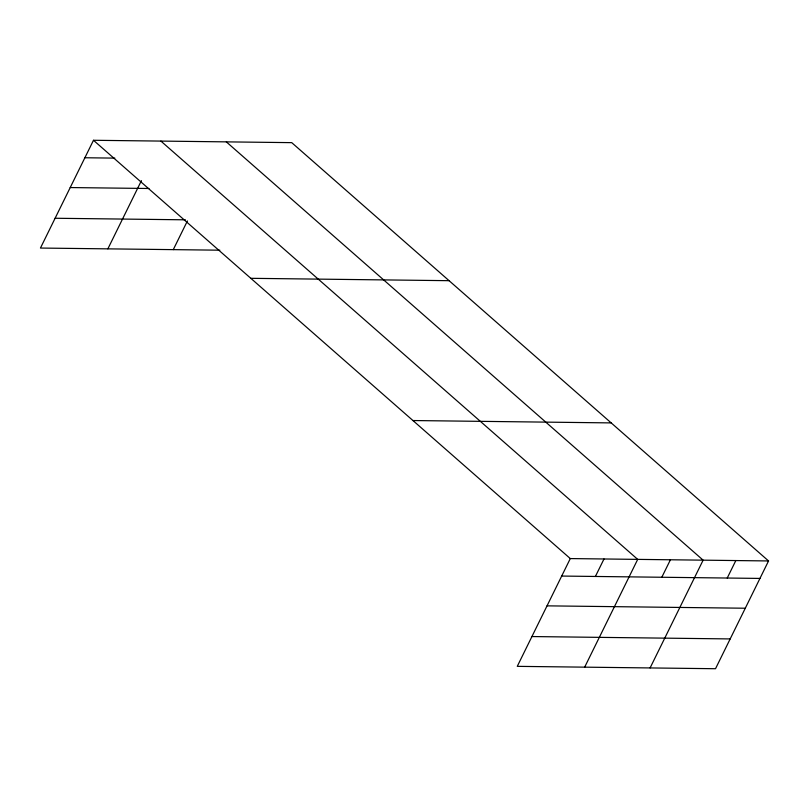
<?xml version="1.0" encoding="UTF-8"?>
<svg xmlns="http://www.w3.org/2000/svg" width="809" height="809" viewBox="0 0 809 809"><rect width="100%" height="100%" fill="white"/><g stroke="black" fill="none" stroke-linecap="round" stroke-linejoin="round"><path stroke-width="1.21" d="M768.55 560.95L570.294 558.574L517.264 666.353L715.52 668.719L768.55 560.95L291.736 142.647L93.48 140.281L40.45 248.05L219.836 250.193M107.86 248.859L141.423 180.64M173.278 249.637L187.405 220.948M595.394 576.463L603.999 558.979M584.664 667.162L637.704 559.383L160.89 141.079M661.813 577.252L670.418 559.777M650.092 667.941L703.122 560.162L226.318 141.868M727.24 578.03L735.836 560.556M84.884 157.755L114.838 158.119M70.221 187.557L148.947 188.497M55.113 218.258L185.423 219.815M250.83 278.316L449.086 280.683M412.944 420.538L611.199 422.905M561.699 576.059L759.944 578.425M547.036 605.85L745.291 608.226M531.928 636.552L730.183 638.928M93.48 140.281L570.294 558.574"/></g></svg>
